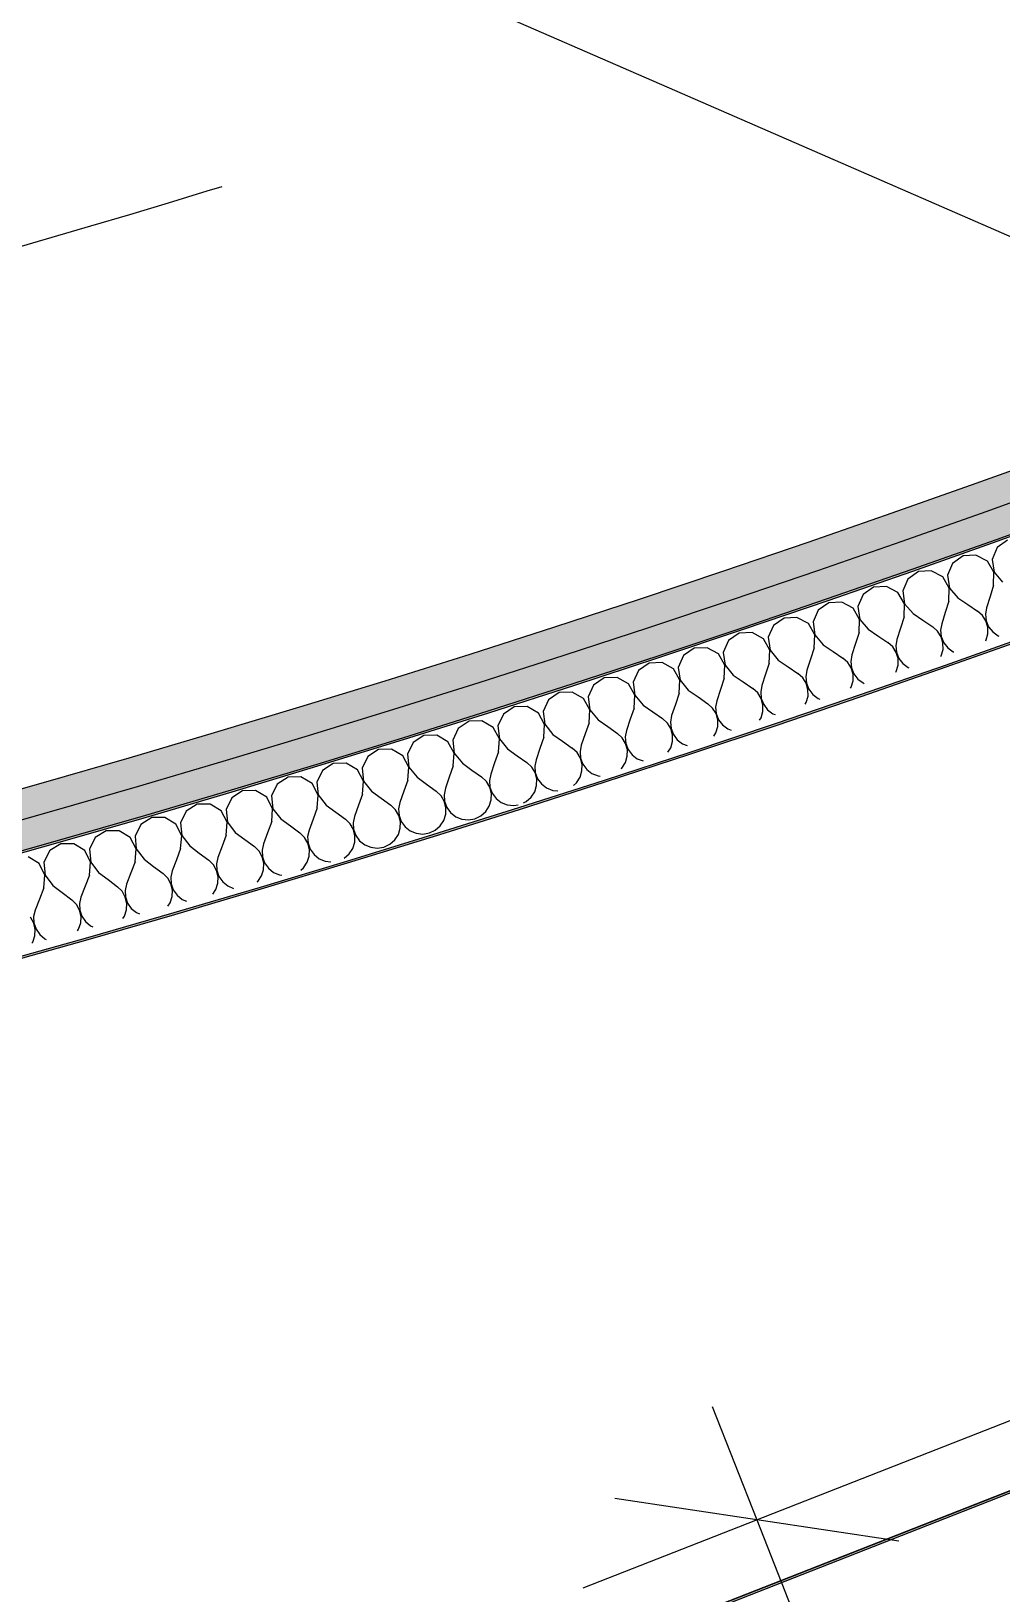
# Model space of a CAD drawing. Header units: millimetres. Extents: x -50172 to 90294, y -80883 to 956680.
# Drawn here: x -24896 to -24409, y -50962 to -50177 of the extents above; entities that cross this region are included whole.
import ezdxf
from ezdxf.enums import TextEntityAlignment as Align

# ---------------------------------------------------------------- set-up
doc = ezdxf.new("R2010")
doc.units = ezdxf.units.MM
doc.header["$MEASUREMENT"] = 0
doc.linetypes.add('Dashed', pattern=[564.444447, 282.222223, -282.222223])
doc.linetypes.add('Double Dashed', pattern=[1093.611073, 529.166651, -211.666656, 141.111112, -211.666656])
for name, color, linetype in [('A-25-M_Wall_Int', 7, 'Continuous'), ('New_A-15-MG_Structural_Grid_Phase_2', 7, 'Continuous'), ('New_A-25-M_Wall_Int', 7, 'Continuous'), ('New_A-95-D_1_100', 7, 'Continuous')]:
    doc.layers.add(name, color=color, linetype=linetype)
for name, color, linetype, lineweight in [('A-25-M_Wall_Int_Pen_No__1', 7, 'Continuous', 13), ('A-25-M_Wall_Int_Pen_No__87', 8, 'Continuous', 20), ('New_A-25-M_Wall_Int_Pen_No__1', 7, 'Continuous', 13), ('New_A-25-M_Wall_Int_Pen_No__150', 7, 'Continuous', 0), ('New_A-35-M_FFE_Sanitary_Pen_No__1', 7, 'Continuous', 13), ('New_A-95-D_1_100_Pen_No__1', 7, 'Continuous', 13), ('New_A-95-P_Drawing_Pen_No__191', 7, 'Continuous', 5)]:
    doc.layers.add(name, color=color, linetype=linetype, lineweight=lineweight)
for name, color, linetype, lineweight, true_color in [('A-25-M_Wall_Int_Pen_No__81', 7, 'Continuous', 20, 0x6a6a6a), ('New_A-15-MG_Structural_Grid_Phase_2_Pen_No__222', 7, 'Continuous', 13, 0x65af33), ('New_A-25-M_Wall_Int_Pen_No__107', 7, 'Continuous', 15, 0xa6a6a6), ('New_A-25-M_Wall_Int_Pen_No__81', 7, 'Continuous', 20, 0x6a6a6a)]:
    doc.layers.add(name, color=color, linetype=linetype, lineweight=lineweight, true_color=true_color)
doc.styles.add('GENERATED_STYLE_3', font='')
doc.styles.add('GENERATED_STYLE_4', font='')
doc.styles.get('GENERATED_STYLE_3').set_extended_font_data('Arial')
doc.styles.get('GENERATED_STYLE_4').set_extended_font_data('Swis721 BT')
doc.dimstyles.new('GENERATED_STYLE__2', dxfattribs={"dimtxt": 300, "dimasz": 95, "dimexe": 0.18, "dimexo": 0, "dimgap": 0.09, "dimtad": 1, "dimdec": 0, "dimzin": 0, "dimdsep": 46, "dimtxsty": 'GENERATED_STYLE_3', "dimblk": 'ARROWHEAD_2', "dimblk1": 'ARROWHEAD_2', "dimblk2": 'ARROWHEAD_2', "dimcen": 0.09, "dimclrd": 7, "dimclre": 7, "dimclrt": 7, "dimadec": 0, "dimazin": 0, "dimtfac": 1, "dimtdec": 4, "dimtmove": 0, "dimatfit": 3, "dimfxl": 1, "dimtolj": 1, "dimtzin": 0, "dimarcsym": 0})

# ---------------------------------------------------------------- blocks, each defined once
blk = doc.blocks.new('*X416')
at = {"layer": 'New_A-25-M_Wall_Int_Pen_No__150', "linetype": 'Continuous'}
for p, q in [((-24410.45, -50436.44), (-24412.97, -50442.44)), ((-24405.16, -50432.66), (-24410.45, -50436.44)), ((-24432.88, -50444.41), (-24435.42, -50450.4)), ((-24427.57, -50440.65), (-24432.88, -50444.41)), ((-24421.08, -50440.23), (-24427.57, -50440.65)), ((-24415.34, -50443.28), (-24421.08, -50440.23)), ((-24412.05, -50448.9), (-24415.34, -50443.28)), ((-24412.97, -50442.44), (-24411.96, -50448.86)), ((-24455.33, -50452.31), (-24457.89, -50458.29)), ((-24450.02, -50448.56), (-24455.33, -50452.31)), ((-24443.52, -50448.17), (-24450.02, -50448.56)), ((-24437.79, -50451.24), (-24443.52, -50448.17)), ((-24434.52, -50456.86), (-24437.79, -50451.24)), ((-24435.42, -50450.4), (-24434.43, -50456.83)), ((-24412.22, -50455.4), (-24412.05, -50448.9)), ((-24411.96, -50448.86), (-24407.72, -50453.8)), ((-24477.81, -50460.14), (-24480.39, -50466.11)), ((-24472.48, -50456.41), (-24477.81, -50460.14)), ((-24465.99, -50456.03), (-24472.48, -50456.41)), ((-24460.26, -50459.12), (-24465.99, -50456.03)), ((-24457.01, -50464.76), (-24460.26, -50459.12)), ((-24457.89, -50458.29), (-24456.92, -50464.73)), ((-24434.7, -50463.37), (-24434.52, -50456.86)), ((-24434.43, -50456.83), (-24430.2, -50461.78)), ((-24412.22, -50455.4), (-24413.99, -50461.09)), ((-24500.31, -50467.9), (-24502.91, -50473.86)), ((-24494.97, -50464.18), (-24500.31, -50467.9)), ((-24488.48, -50463.83), (-24494.97, -50464.18)), ((-24482.76, -50466.94), (-24488.48, -50463.83)), ((-24479.53, -50472.58), (-24482.76, -50466.94)), ((-24480.39, -50466.11), (-24479.44, -50472.55)), ((-24457.22, -50471.26), (-24457.01, -50464.76)), ((-24456.92, -50464.73), (-24452.71, -50469.69)), ((-24434.7, -50463.37), (-24436.5, -50469.05)), ((-24430.2, -50461.78), (-24425.24, -50465.08)), ((-24425.24, -50465.08), (-24420.28, -50468.37)), ((-24417.81, -50470.55), (-24420.28, -50468.37)), ((-24415.77, -50466.78), (-24416.32, -50470.02)), ((-24413.99, -50461.09), (-24415.77, -50466.78)), ((-24522.84, -50475.58), (-24525.46, -50481.54)), ((-24517.49, -50471.89), (-24522.84, -50475.58)), ((-24511, -50471.55), (-24517.49, -50471.89)), ((-24505.29, -50474.68), (-24511, -50471.55)), ((-24502.08, -50480.34), (-24505.29, -50474.68)), ((-24502.91, -50473.86), (-24501.98, -50480.3)), ((-24479.76, -50479.09), (-24479.53, -50472.58)), ((-24479.44, -50472.55), (-24475.25, -50477.53)), ((-24457.22, -50471.26), (-24459.03, -50476.94)), ((-24452.71, -50469.69), (-24447.76, -50473)), ((-24447.76, -50473), (-24442.81, -50476.31)), ((-24440.35, -50478.5), (-24442.81, -50476.31)), ((-24438.3, -50474.73), (-24438.85, -50477.97)), ((-24436.5, -50469.05), (-24438.3, -50474.73)), ((-24416.04, -50473.31), (-24417.81, -50470.55)), ((-24416.32, -50470.02), (-24415.95, -50473.28)), ((-24415.1, -50476.46), (-24416.04, -50473.31)), ((-24415.95, -50473.28), (-24414.7, -50476.32)), ((-24414.7, -50476.32), (-24412.67, -50478.9)), ((-24545.39, -50483.2), (-24548.03, -50489.15)), ((-24540.03, -50479.52), (-24545.39, -50483.2)), ((-24533.54, -50479.21), (-24540.03, -50479.52)), ((-24527.84, -50482.35), (-24533.54, -50479.21)), ((-24524.64, -50488.02), (-24527.84, -50482.35)), ((-24525.46, -50481.54), (-24524.55, -50487.99)), ((-24502.32, -50486.84), (-24502.08, -50480.34)), ((-24501.98, -50480.3), (-24497.81, -50485.29)), ((-24479.76, -50479.09), (-24481.59, -50484.76)), ((-24475.25, -50477.53), (-24470.31, -50480.86)), ((-24470.31, -50480.86), (-24465.36, -50484.18)), ((-24462.91, -50486.37), (-24465.36, -50484.18)), ((-24460.85, -50482.61), (-24461.41, -50485.85)), ((-24459.03, -50476.94), (-24460.85, -50482.61)), ((-24438.59, -50481.27), (-24440.35, -50478.5)), ((-24438.85, -50477.97), (-24438.5, -50481.24)), ((-24437.65, -50484.42), (-24438.59, -50481.27)), ((-24438.5, -50481.24), (-24437.26, -50484.28)), ((-24416.15, -50483.32), (-24415.91, -50482.92)), ((-24415.91, -50482.92), (-24415.05, -50479.75)), ((-24415.05, -50479.75), (-24415.1, -50476.46)), ((-24412.67, -50478.9), (-24410, -50480.83)), ((-24410, -50480.83), (-24409.53, -50481)), ((-24567.97, -50490.74), (-24570.62, -50496.68)), ((-24562.6, -50487.08), (-24567.97, -50490.74)), ((-24556.1, -50486.79), (-24562.6, -50487.08)), ((-24550.41, -50489.95), (-24556.1, -50486.79)), ((-24547.24, -50495.63), (-24550.41, -50489.95)), ((-24548.03, -50489.15), (-24547.14, -50495.6)), ((-24524.91, -50494.52), (-24524.64, -50488.02)), ((-24524.55, -50487.99), (-24520.39, -50492.99)), ((-24502.32, -50486.84), (-24504.17, -50492.5)), ((-24497.81, -50485.29), (-24492.88, -50488.64)), ((-24492.88, -50488.64), (-24487.94, -50491.98)), ((-24485.5, -50494.18), (-24487.94, -50491.98)), ((-24483.42, -50490.43), (-24484, -50493.66)), ((-24481.59, -50484.76), (-24483.42, -50490.43)), ((-24461.16, -50489.15), (-24462.91, -50486.37)), ((-24461.41, -50485.85), (-24461.07, -50489.12)), ((-24460.23, -50492.3), (-24461.16, -50489.15)), ((-24461.07, -50489.12), (-24459.84, -50492.17)), ((-24438.7, -50491.24), (-24438.48, -50490.88)), ((-24438.48, -50490.88), (-24437.62, -50487.7)), ((-24437.62, -50487.7), (-24437.65, -50484.42)), ((-24437.26, -50484.28), (-24435.23, -50486.87)), ((-24435.23, -50486.87), (-24432.57, -50488.8)), ((-24432.57, -50488.8), (-24432.17, -50488.95)), ((-24590.57, -50498.22), (-24593.24, -50504.15)), ((-24585.19, -50494.57), (-24590.57, -50498.22)), ((-24578.69, -50494.3), (-24585.19, -50494.57)), ((-24573.01, -50497.48), (-24578.69, -50494.3)), ((-24569.85, -50503.16), (-24573.01, -50497.48)), ((-24570.62, -50496.68), (-24569.76, -50503.13)), ((-24547.52, -50502.13), (-24547.24, -50495.63)), ((-24547.14, -50495.6), (-24543, -50500.61)), ((-24524.91, -50494.52), (-24526.78, -50500.18)), ((-24520.39, -50492.99), (-24515.47, -50496.35)), ((-24515.47, -50496.35), (-24510.55, -50499.7)), ((-24508.11, -50501.91), (-24510.55, -50499.7)), ((-24506.02, -50498.17), (-24506.61, -50501.4)), ((-24504.17, -50492.5), (-24506.02, -50498.17)), ((-24483.75, -50496.96), (-24485.5, -50494.18)), ((-24484, -50493.66), (-24483.66, -50496.93)), ((-24482.84, -50500.12), (-24483.75, -50496.96)), ((-24483.66, -50496.93), (-24482.44, -50499.98)), ((-24461.34, -50499.18), (-24461.09, -50498.76)), ((-24461.09, -50498.76), (-24460.21, -50495.59)), ((-24460.21, -50495.59), (-24460.23, -50492.3)), ((-24459.84, -50492.17), (-24457.82, -50494.76)), ((-24457.82, -50494.76), (-24455.17, -50496.7)), ((-24455.17, -50496.7), (-24454.73, -50496.86)), ((-24613.2, -50505.62), (-24615.89, -50511.54)), ((-24607.8, -50501.99), (-24613.2, -50505.62)), ((-24601.3, -50501.73), (-24607.8, -50501.99)), ((-24595.63, -50504.93), (-24601.3, -50501.73)), ((-24592.49, -50510.63), (-24595.63, -50504.93)), ((-24593.24, -50504.15), (-24592.4, -50510.6)), ((-24570.16, -50509.66), (-24569.85, -50503.16)), ((-24569.76, -50503.13), (-24565.63, -50508.16)), ((-24547.52, -50502.13), (-24549.41, -50507.78)), ((-24543, -50500.61), (-24538.09, -50503.99)), ((-24538.09, -50503.99), (-24533.18, -50507.36)), ((-24530.75, -50509.57), (-24533.18, -50507.36)), ((-24528.65, -50505.83), (-24529.24, -50509.07)), ((-24526.78, -50500.18), (-24528.65, -50505.83)), ((-24506.37, -50504.7), (-24508.11, -50501.91)), ((-24506.61, -50501.4), (-24506.28, -50504.67)), ((-24505.47, -50507.86), (-24506.37, -50504.7)), ((-24506.28, -50504.67), (-24505.07, -50507.72)), ((-24505.07, -50507.72), (-24503.07, -50510.33)), ((-24484.07, -50507.16), (-24483.71, -50506.57)), ((-24483.71, -50506.57), (-24482.82, -50503.4)), ((-24482.82, -50503.4), (-24482.84, -50500.12)), ((-24482.44, -50499.98), (-24480.43, -50502.58)), ((-24480.43, -50502.58), (-24477.79, -50504.53)), ((-24477.79, -50504.53), (-24477.2, -50504.75)), ((-24635.84, -50512.94), (-24638.55, -50518.86)), ((-24630.43, -50509.33), (-24635.84, -50512.94)), ((-24623.93, -50509.1), (-24630.43, -50509.33)), ((-24618.28, -50512.32), (-24623.93, -50509.1)), ((-24615.15, -50518.02), (-24618.28, -50512.32)), ((-24615.89, -50511.54), (-24615.06, -50517.99)), ((-24592.82, -50517.13), (-24592.49, -50510.63)), ((-24592.4, -50510.6), (-24588.29, -50515.64)), ((-24572.06, -50515.31), (-24573.97, -50520.95)), ((-24570.16, -50509.66), (-24572.06, -50515.31)), ((-24565.63, -50508.16), (-24560.73, -50511.55)), ((-24560.73, -50511.55), (-24555.83, -50514.94)), ((-24553.41, -50517.16), (-24555.83, -50514.94)), ((-24551.3, -50513.43), (-24551.9, -50516.66)), ((-24549.41, -50507.78), (-24551.3, -50513.43)), ((-24529.02, -50512.37), (-24530.75, -50509.57)), ((-24529.24, -50509.07), (-24528.93, -50512.34)), ((-24528.12, -50515.53), (-24529.02, -50512.37)), ((-24528.93, -50512.34), (-24527.73, -50515.4)), ((-24528.13, -50518.81), (-24528.12, -50515.53)), ((-24527.73, -50515.4), (-24525.74, -50518.01)), ((-24506.89, -50515.17), (-24506.36, -50514.31)), ((-24506.36, -50514.31), (-24505.46, -50511.14)), ((-24505.46, -50511.14), (-24505.47, -50507.86)), ((-24503.07, -50510.33), (-24500.43, -50512.29)), ((-24500.43, -50512.29), (-24499.59, -50512.61)), ((-24658.51, -50520.2), (-24661.24, -50526.11)), ((-24653.09, -50516.61), (-24658.51, -50520.2)), ((-24646.59, -50516.39), (-24653.09, -50516.61)), ((-24640.95, -50519.63), (-24646.59, -50516.39)), ((-24637.84, -50525.35), (-24640.95, -50519.63)), ((-24638.55, -50518.86), (-24637.75, -50525.32)), ((-24615.5, -50524.52), (-24615.15, -50518.02)), ((-24615.06, -50517.99), (-24610.96, -50523.05)), ((-24610.96, -50523.05), (-24606.09, -50526.47)), ((-24594.74, -50522.77), (-24596.66, -50528.41)), ((-24592.82, -50517.13), (-24594.74, -50522.77)), ((-24588.29, -50515.64), (-24583.4, -50519.05)), ((-24583.4, -50519.05), (-24578.51, -50522.45)), ((-24576.09, -50524.68), (-24578.51, -50522.45)), ((-24573.97, -50520.95), (-24574.58, -50524.18)), ((-24551.69, -50519.96), (-24553.41, -50517.16)), ((-24551.9, -50516.66), (-24551.6, -50519.93)), ((-24550.8, -50523.13), (-24551.69, -50519.96)), ((-24551.6, -50519.93), (-24550.41, -50522.99)), ((-24550.82, -50526.41), (-24550.8, -50523.13)), ((-24550.41, -50522.99), (-24548.42, -50525.61)), ((-24529.81, -50523.21), (-24529.04, -50521.98)), ((-24529.04, -50521.98), (-24528.13, -50518.81)), ((-24525.74, -50518.01), (-24523.1, -50519.98)), ((-24523.1, -50519.98), (-24521.9, -50520.43)), ((-24698.48, -50530.94), (-24703.92, -50534.5)), ((-24691.98, -50530.77), (-24698.48, -50530.94)), ((-24686.35, -50534.04), (-24691.98, -50530.77)), ((-24681.21, -50527.38), (-24683.95, -50533.28)), ((-24675.77, -50523.81), (-24681.21, -50527.38)), ((-24669.27, -50523.62), (-24675.77, -50523.81)), ((-24663.64, -50526.87), (-24669.27, -50523.62)), ((-24660.55, -50532.6), (-24663.64, -50526.87)), ((-24661.24, -50526.11), (-24660.46, -50532.57)), ((-24638.21, -50531.84), (-24637.84, -50525.35)), ((-24637.75, -50525.32), (-24633.67, -50530.38)), ((-24633.67, -50530.38), (-24628.8, -50533.82)), ((-24617.44, -50530.16), (-24619.38, -50535.79)), ((-24615.5, -50524.52), (-24617.44, -50530.16)), ((-24606.09, -50526.47), (-24601.21, -50529.89)), ((-24598.8, -50532.13), (-24601.21, -50529.89)), ((-24596.66, -50528.41), (-24597.29, -50531.64)), ((-24574.38, -50527.49), (-24576.09, -50524.68)), ((-24574.58, -50524.18), (-24574.29, -50527.46)), ((-24573.51, -50530.65), (-24574.38, -50527.49)), ((-24574.29, -50527.46), (-24573.11, -50530.52)), ((-24573.53, -50533.94), (-24573.51, -50530.65)), ((-24573.11, -50530.52), (-24571.13, -50533.15)), ((-24552.81, -50531.28), (-24551.74, -50529.57)), ((-24551.74, -50529.57), (-24550.82, -50526.41)), ((-24548.42, -50525.61), (-24545.79, -50527.59)), ((-24545.79, -50527.59), (-24544.12, -50528.23)), ((-24721.21, -50537.99), (-24726.66, -50541.54)), ((-24714.7, -50537.84), (-24721.21, -50537.99)), ((-24709.09, -50541.13), (-24714.7, -50537.84)), ((-24703.92, -50534.5), (-24706.69, -50540.39)), ((-24683.28, -50539.77), (-24686.35, -50534.04)), ((-24683.95, -50533.28), (-24683.19, -50539.74)), ((-24660.94, -50539.09), (-24662.91, -50544.71)), ((-24660.94, -50539.09), (-24660.55, -50532.6)), ((-24660.46, -50532.57), (-24656.39, -50537.65)), ((-24656.39, -50537.65), (-24651.54, -50541.1)), ((-24640.17, -50537.47), (-24642.13, -50543.1)), ((-24638.21, -50531.84), (-24640.17, -50537.47)), ((-24628.8, -50533.82), (-24623.93, -50537.26)), ((-24621.53, -50539.5), (-24623.93, -50537.26)), ((-24619.38, -50535.79), (-24620.02, -50539.01)), ((-24620.02, -50539.01), (-24619.75, -50542.29)), ((-24597.1, -50534.94), (-24598.8, -50532.13)), ((-24597.29, -50531.64), (-24597.01, -50534.91)), ((-24596.23, -50538.11), (-24597.1, -50534.94)), ((-24597.01, -50534.91), (-24595.84, -50537.98)), ((-24596.27, -50541.39), (-24596.23, -50538.11)), ((-24595.84, -50537.98), (-24593.87, -50540.61)), ((-24575.91, -50539.39), (-24574.46, -50537.09)), ((-24574.46, -50537.09), (-24573.53, -50533.94)), ((-24571.13, -50533.15), (-24568.51, -50535.13)), ((-24568.51, -50535.13), (-24566.26, -50536)), ((-24743.96, -50544.98), (-24749.42, -50548.5)), ((-24737.45, -50544.85), (-24743.96, -50544.98)), ((-24731.85, -50548.16), (-24737.45, -50544.85)), ((-24726.66, -50541.54), (-24729.44, -50547.42)), ((-24706.04, -50546.88), (-24709.09, -50541.13)), ((-24706.69, -50540.39), (-24705.95, -50546.85)), ((-24706.47, -50553.37), (-24706.04, -50546.88)), ((-24705.95, -50546.85), (-24701.91, -50551.96)), ((-24683.69, -50546.27), (-24685.69, -50551.88)), ((-24683.69, -50546.27), (-24683.28, -50539.77)), ((-24683.19, -50539.74), (-24679.14, -50544.84)), ((-24679.14, -50544.84), (-24674.3, -50548.31)), ((-24662.91, -50544.71), (-24664.89, -50550.33)), ((-24651.54, -50541.1), (-24646.68, -50544.55)), ((-24644.29, -50546.8), (-24646.68, -50544.55)), ((-24642.6, -50549.62), (-24644.29, -50546.8)), ((-24642.13, -50543.1), (-24642.77, -50546.32)), ((-24642.77, -50546.32), (-24642.51, -50549.59)), ((-24619.84, -50542.32), (-24621.53, -50539.5)), ((-24618.98, -50545.49), (-24619.84, -50542.32)), ((-24619.75, -50542.29), (-24618.59, -50545.36)), ((-24619.03, -50548.77), (-24618.98, -50545.49)), ((-24618.59, -50545.36), (-24616.63, -50548)), ((-24598.98, -50547.33), (-24597.21, -50544.55)), ((-24597.21, -50544.55), (-24596.27, -50541.39)), ((-24593.87, -50540.61), (-24591.25, -50542.6)), ((-24591.25, -50542.6), (-24588.32, -50543.75)), ((-24766.73, -50551.89), (-24772.2, -50555.4)), ((-24760.22, -50551.78), (-24766.73, -50551.89)), ((-24754.63, -50555.11), (-24760.22, -50551.78)), ((-24749.42, -50548.5), (-24752.22, -50554.38)), ((-24752.22, -50554.38), (-24751.52, -50560.85)), ((-24728.82, -50553.91), (-24731.85, -50548.16)), ((-24729.44, -50547.42), (-24728.72, -50553.88)), ((-24729.27, -50560.4), (-24728.82, -50553.91)), ((-24728.72, -50553.88), (-24724.71, -50559)), ((-24706.47, -50553.37), (-24708.48, -50558.98)), ((-24701.91, -50551.96), (-24697.08, -50555.44)), ((-24685.69, -50551.88), (-24687.68, -50557.5)), ((-24674.3, -50548.31), (-24669.45, -50551.77)), ((-24667.06, -50554.03), (-24669.45, -50551.77)), ((-24665.39, -50556.86), (-24667.06, -50554.03)), ((-24664.89, -50550.33), (-24665.55, -50553.55)), ((-24665.55, -50553.55), (-24665.3, -50556.83)), ((-24641.76, -50552.8), (-24642.6, -50549.62)), ((-24642.51, -50549.59), (-24641.36, -50552.67)), ((-24641.81, -50556.08), (-24641.76, -50552.8)), ((-24641.36, -50552.67), (-24639.41, -50555.32)), ((-24623.22, -50556), (-24621.76, -50554.7)), ((-24621.76, -50554.7), (-24619.98, -50551.92)), ((-24619.98, -50551.92), (-24619.03, -50548.77)), ((-24616.63, -50548), (-24614.02, -50550)), ((-24614.02, -50550), (-24610.95, -50551.21)), ((-24610.95, -50551.21), (-24609.89, -50551.32)), ((-24599.28, -50547.59), (-24598.98, -50547.33)), ((-24795.01, -50562.22), (-24797.85, -50568.08)), ((-24789.52, -50558.73), (-24795.01, -50562.22)), ((-24783.02, -50558.65), (-24789.52, -50558.73)), ((-24777.43, -50561.99), (-24783.02, -50558.65)), ((-24774.44, -50567.76), (-24777.43, -50561.99)), ((-24772.2, -50555.4), (-24775.03, -50561.26)), ((-24775.03, -50561.26), (-24774.35, -50567.73)), ((-24751.62, -50560.87), (-24754.63, -50555.11)), ((-24752.09, -50567.36), (-24751.62, -50560.87)), ((-24751.52, -50560.85), (-24747.52, -50565.98)), ((-24729.27, -50560.4), (-24731.3, -50566.01)), ((-24724.71, -50559), (-24719.88, -50562.5)), ((-24719.88, -50562.5), (-24715.06, -50566)), ((-24708.48, -50558.98), (-24710.49, -50564.59)), ((-24697.08, -50555.44), (-24692.24, -50558.92)), ((-24689.86, -50561.19), (-24692.24, -50558.92)), ((-24688.2, -50564.02), (-24689.86, -50561.19)), ((-24687.68, -50557.5), (-24688.35, -50560.72)), ((-24688.35, -50560.72), (-24688.11, -50563.99)), ((-24664.55, -50560.04), (-24665.39, -50556.86)), ((-24665.3, -50556.83), (-24664.16, -50559.91)), ((-24664.62, -50563.32), (-24664.55, -50560.04)), ((-24664.16, -50559.91), (-24662.21, -50562.56)), ((-24662.21, -50562.56), (-24659.61, -50564.58)), ((-24647.04, -50564.18), (-24644.56, -50562)), ((-24644.56, -50562), (-24642.77, -50559.23)), ((-24642.77, -50559.23), (-24641.81, -50556.08)), ((-24639.41, -50555.32), (-24636.8, -50557.32)), ((-24636.8, -50557.32), (-24633.74, -50558.55)), ((-24633.74, -50558.55), (-24631.23, -50558.81)), ((-24817.83, -50568.97), (-24820.69, -50574.82)), ((-24812.34, -50565.5), (-24817.83, -50568.97)), ((-24805.83, -50565.43), (-24812.34, -50565.5)), ((-24800.26, -50568.79), (-24805.83, -50565.43)), ((-24797.28, -50574.58), (-24800.26, -50568.79)), ((-24797.85, -50568.08), (-24797.19, -50574.55)), ((-24774.93, -50574.25), (-24774.44, -50567.76)), ((-24774.35, -50567.73), (-24770.36, -50572.88)), ((-24752.09, -50567.36), (-24754.13, -50572.96)), ((-24747.52, -50565.98), (-24742.71, -50569.49)), ((-24742.71, -50569.49), (-24737.9, -50573)), ((-24731.3, -50566.01), (-24733.33, -50571.61)), ((-24712.69, -50568.27), (-24715.06, -50566)), ((-24711.03, -50571.11), (-24712.69, -50568.27)), ((-24710.49, -50564.59), (-24711.17, -50567.81)), ((-24711.17, -50567.81), (-24710.94, -50571.08)), ((-24688.43, -50573.63), (-24687.45, -50570.49)), ((-24687.37, -50567.2), (-24688.2, -50564.02)), ((-24688.11, -50563.99), (-24686.98, -50567.08)), ((-24687.45, -50570.49), (-24687.37, -50567.2)), ((-24686.98, -50567.08), (-24685.04, -50569.73)), ((-24685.04, -50569.73), (-24682.45, -50571.76)), ((-24669.87, -50571.4), (-24667.39, -50569.23)), ((-24667.39, -50569.23), (-24665.59, -50566.47)), ((-24665.59, -50566.47), (-24664.62, -50563.32)), ((-24659.61, -50564.58), (-24656.56, -50565.81)), ((-24656.56, -50565.81), (-24653.28, -50566.16)), ((-24653.28, -50566.16), (-24651.14, -50565.79)), ((-24648.43, -50564.84), (-24647.04, -50564.18)), ((-24840.68, -50575.65), (-24843.56, -50581.49)), ((-24835.17, -50572.2), (-24840.68, -50575.65)), ((-24828.67, -50572.15), (-24835.17, -50572.2)), ((-24823.11, -50575.53), (-24828.67, -50572.15)), ((-24820.15, -50581.32), (-24823.11, -50575.53)), ((-24820.69, -50574.82), (-24820.05, -50581.29)), ((-24797.8, -50581.07), (-24797.28, -50574.58)), ((-24797.19, -50574.55), (-24793.22, -50579.71)), ((-24774.93, -50574.25), (-24776.99, -50579.84)), ((-24770.36, -50572.88), (-24765.56, -50576.41)), ((-24765.56, -50576.41), (-24760.76, -50579.93)), ((-24754.13, -50572.96), (-24756.18, -50578.55)), ((-24735.53, -50575.29), (-24737.9, -50573)), ((-24733.89, -50578.13), (-24735.53, -50575.29)), ((-24733.33, -50571.61), (-24734.01, -50574.82)), ((-24734.01, -50574.82), (-24733.79, -50578.1)), ((-24733.08, -50581.31), (-24733.89, -50578.13)), ((-24733.79, -50578.1), (-24732.68, -50581.19)), ((-24711.29, -50580.72), (-24710.31, -50577.58)), ((-24710.22, -50574.29), (-24711.03, -50571.11)), ((-24710.94, -50571.08), (-24709.82, -50574.17)), ((-24710.31, -50577.58), (-24710.22, -50574.29)), ((-24709.82, -50574.17), (-24707.89, -50576.83)), ((-24707.89, -50576.83), (-24705.31, -50578.87)), ((-24692.73, -50578.55), (-24690.24, -50576.38)), ((-24690.24, -50576.38), (-24688.43, -50573.63)), ((-24682.45, -50571.76), (-24679.4, -50573)), ((-24679.4, -50573), (-24676.12, -50573.36)), ((-24676.12, -50573.36), (-24672.86, -50572.81)), ((-24672.86, -50572.81), (-24669.87, -50571.4)), ((-24880.91, -50585.37), (-24886.44, -50588.79)), ((-24874.4, -50585.37), (-24880.91, -50585.37)), ((-24868.86, -50588.78), (-24874.4, -50585.37)), ((-24863.55, -50582.26), (-24866.45, -50588.09)), ((-24858.03, -50578.82), (-24863.55, -50582.26)), ((-24851.53, -50578.8), (-24858.03, -50578.82)), ((-24845.97, -50582.19), (-24851.53, -50578.8)), ((-24843.03, -50587.99), (-24845.97, -50582.19)), ((-24843.56, -50581.49), (-24842.94, -50587.97)), ((-24820.68, -50587.81), (-24820.15, -50581.32)), ((-24820.05, -50581.29), (-24816.1, -50586.47)), ((-24797.8, -50581.07), (-24799.88, -50586.65)), ((-24793.22, -50579.71), (-24788.43, -50583.25)), ((-24788.43, -50583.25), (-24783.64, -50586.79)), ((-24779.06, -50585.43), (-24779.77, -50588.64)), ((-24776.99, -50579.84), (-24779.06, -50585.43)), ((-24758.4, -50582.23), (-24760.76, -50579.93)), ((-24756.76, -50585.07), (-24758.4, -50582.23)), ((-24756.18, -50578.55), (-24756.88, -50581.77)), ((-24756.88, -50581.77), (-24756.67, -50585.05)), ((-24755.97, -50588.26), (-24756.76, -50585.07)), ((-24756.67, -50585.05), (-24755.57, -50588.14)), ((-24734.18, -50587.73), (-24733.18, -50584.6)), ((-24733.18, -50584.6), (-24733.08, -50581.31)), ((-24732.68, -50581.19), (-24730.76, -50583.86)), ((-24730.76, -50583.86), (-24728.18, -50585.9)), ((-24728.18, -50585.9), (-24725.14, -50587.16)), ((-24718.6, -50587.02), (-24715.61, -50585.62)), ((-24715.61, -50585.62), (-24713.11, -50583.47)), ((-24713.11, -50583.47), (-24711.29, -50580.72)), ((-24705.31, -50578.87), (-24702.26, -50580.12)), ((-24702.26, -50580.12), (-24698.98, -50580.49)), ((-24698.98, -50580.49), (-24695.72, -50579.95)), ((-24695.72, -50579.95), (-24692.73, -50578.55)), ((-24891.77, -50595.29), (-24897.3, -50591.87)), ((-24886.44, -50588.79), (-24889.35, -50594.61)), ((-24865.94, -50594.59), (-24868.86, -50588.78)), ((-24866.45, -50588.09), (-24865.85, -50594.56)), ((-24843.59, -50594.48), (-24843.03, -50587.99)), ((-24842.94, -50587.97), (-24839.01, -50593.15)), ((-24839.01, -50593.15), (-24834.24, -50596.72)), ((-24822.78, -50593.38), (-24824.88, -50598.96)), ((-24820.68, -50587.81), (-24822.78, -50593.38)), ((-24816.1, -50586.47), (-24811.33, -50590.02)), ((-24811.33, -50590.02), (-24806.54, -50593.58)), ((-24804.2, -50595.89), (-24806.54, -50593.58)), ((-24801.96, -50592.23), (-24802.68, -50595.44)), ((-24799.88, -50586.65), (-24801.96, -50592.23)), ((-24781.29, -50589.09), (-24783.64, -50586.79)), ((-24779.66, -50591.95), (-24781.29, -50589.09)), ((-24779.77, -50588.64), (-24779.57, -50591.92)), ((-24778.88, -50595.14), (-24779.66, -50591.95)), ((-24779.57, -50591.92), (-24778.48, -50595.02)), ((-24757.09, -50594.68), (-24756.08, -50591.54)), ((-24756.08, -50591.54), (-24755.97, -50588.26)), ((-24755.57, -50588.14), (-24753.66, -50590.81)), ((-24753.66, -50590.81), (-24751.09, -50592.87)), ((-24751.09, -50592.87), (-24748.05, -50594.13)), ((-24738.56, -50592.65), (-24738.51, -50592.63)), ((-24738.51, -50592.63), (-24736, -50590.48)), ((-24736, -50590.48), (-24734.18, -50587.73)), ((-24725.14, -50587.16), (-24721.86, -50587.54)), ((-24721.86, -50587.54), (-24718.6, -50587.02)), ((-24888.87, -50601.12), (-24891.77, -50595.29)), ((-24889.47, -50607.6), (-24888.87, -50601.12)), ((-24889.35, -50594.61), (-24888.78, -50601.09)), ((-24888.78, -50601.09), (-24884.87, -50606.3)), ((-24866.52, -50601.07), (-24868.65, -50606.64)), ((-24866.52, -50601.07), (-24865.94, -50594.59)), ((-24865.85, -50594.56), (-24861.93, -50599.76)), ((-24861.93, -50599.76), (-24857.17, -50603.35)), ((-24845.7, -50600.05), (-24847.83, -50605.61)), ((-24843.59, -50594.48), (-24845.7, -50600.05)), ((-24834.24, -50596.72), (-24829.47, -50600.3)), ((-24827.13, -50602.61), (-24829.47, -50600.3)), ((-24824.88, -50598.96), (-24825.61, -50602.16)), ((-24802.58, -50598.75), (-24804.2, -50595.89)), ((-24802.68, -50595.44), (-24802.49, -50598.72)), ((-24801.81, -50601.94), (-24802.58, -50598.75)), ((-24802.49, -50598.72), (-24801.41, -50601.82)), ((-24801.94, -50605.22), (-24801.81, -50601.94)), ((-24801.41, -50601.82), (-24799.51, -50604.51)), ((-24781.85, -50604.28), (-24780.02, -50601.55)), ((-24780.02, -50601.55), (-24779, -50598.42)), ((-24779, -50598.42), (-24778.88, -50595.14)), ((-24778.48, -50595.02), (-24776.58, -50597.7)), ((-24776.58, -50597.7), (-24774.01, -50599.76)), ((-24774.01, -50599.76), (-24770.97, -50601.03)), ((-24770.97, -50601.03), (-24769.82, -50601.18)), ((-24760.27, -50598.57), (-24758.92, -50597.42)), ((-24758.92, -50597.42), (-24757.09, -50594.68)), ((-24748.05, -50594.13), (-24745.24, -50594.47)), ((-24889.47, -50607.6), (-24891.62, -50613.15)), ((-24884.87, -50606.3), (-24880.13, -50609.9)), ((-24868.65, -50606.64), (-24870.79, -50612.2)), ((-24857.17, -50603.35), (-24852.42, -50606.94)), ((-24850.09, -50609.26), (-24852.42, -50606.94)), ((-24848.49, -50612.13), (-24850.09, -50609.26)), ((-24847.83, -50605.61), (-24848.56, -50608.82)), ((-24848.56, -50608.82), (-24848.39, -50612.1)), ((-24825.52, -50605.47), (-24827.13, -50602.61)), ((-24825.61, -50602.16), (-24825.43, -50605.44)), ((-24824.76, -50608.67), (-24825.52, -50605.47)), ((-24825.43, -50605.44), (-24824.36, -50608.55)), ((-24824.9, -50611.95), (-24824.76, -50608.67)), ((-24824.36, -50608.55), (-24822.47, -50611.24)), ((-24804.52, -50610.64), (-24802.97, -50608.35)), ((-24802.97, -50608.35), (-24801.94, -50605.22)), ((-24799.51, -50604.51), (-24796.96, -50606.57)), ((-24796.96, -50606.57), (-24794.09, -50607.79)), ((-24782.16, -50604.54), (-24781.85, -50604.28)), ((-24891.62, -50613.15), (-24893.77, -50618.71)), ((-24880.13, -50609.9), (-24875.38, -50613.51)), ((-24873.06, -50615.83), (-24875.38, -50613.51)), ((-24871.47, -50618.71), (-24873.06, -50615.83)), ((-24870.79, -50612.2), (-24871.54, -50615.4)), ((-24871.54, -50615.4), (-24871.38, -50618.68)), ((-24847.73, -50615.32), (-24848.49, -50612.13)), ((-24848.39, -50612.1), (-24847.33, -50615.21)), ((-24847.88, -50618.61), (-24847.73, -50615.32)), ((-24847.33, -50615.21), (-24845.46, -50617.91)), ((-24827.12, -50616.8), (-24825.94, -50615.07)), ((-24825.94, -50615.07), (-24824.9, -50611.95)), ((-24822.47, -50611.24), (-24819.92, -50613.32)), ((-24819.92, -50613.32), (-24817.76, -50614.25)), ((-24894.48, -50625.22), (-24896.06, -50622.34)), ((-24893.77, -50618.71), (-24894.53, -50621.91)), ((-24894.53, -50621.91), (-24894.38, -50625.19)), ((-24893.74, -50628.42), (-24894.48, -50625.22)), ((-24894.38, -50625.19), (-24893.34, -50628.3)), ((-24871.95, -50628.3), (-24870.89, -50625.19)), ((-24870.73, -50621.91), (-24871.47, -50618.71)), ((-24871.38, -50618.68), (-24870.33, -50621.79)), ((-24870.89, -50625.19), (-24870.73, -50621.91)), ((-24870.33, -50621.79), (-24868.46, -50624.5)), ((-24868.46, -50624.5), (-24865.92, -50626.59)), ((-24849.8, -50622.98), (-24848.93, -50621.72)), ((-24848.93, -50621.72), (-24847.88, -50618.61)), ((-24845.46, -50617.91), (-24842.91, -50619.99)), ((-24842.91, -50619.99), (-24841.33, -50620.67)), ((-24894.98, -50634.81), (-24893.91, -50631.7)), ((-24893.91, -50631.7), (-24893.74, -50628.42)), ((-24893.34, -50628.3), (-24891.48, -50631.01)), ((-24891.48, -50631.01), (-24888.95, -50633.11)), ((-24888.95, -50633.11), (-24888.18, -50633.45)), ((-24872.56, -50629.19), (-24871.95, -50628.3)), ((-24865.92, -50626.59), (-24864.8, -50627.08)), ((-24895.41, -50635.42), (-24894.98, -50634.81))]:
    blk.add_line(p, q, dxfattribs=at)
blk = doc.blocks.new('Wall_96_1', base_point=(-29918.46, -50217.22))
at = {"layer": 'New_A-25-M_Wall_Int_Pen_No__107', "linetype": 'Continuous'}
for points in [[(-20081.52, -46377.18, -0.413614), (-29924.46, -50230.97), (-29930.45, -50244.72, 0.413614), (-20067.79, -46383.21)], [(-20095.26, -46371.16, -0.413614), (-29918.46, -50217.22), (-29924.46, -50230.97, 0.413614), (-20081.52, -46377.18)]]:
    blk.add_hatch(color=256, dxfattribs=at).paths.add_polyline_path(points)
at = {"layer": 'New_A-25-M_Wall_Int_Pen_No__81', "linetype": 'Continuous', "lineweight": 0, "true_color": 0x353535}
for points in [[(-20067.79, -46383.21, -0.413614), (-29930.45, -50244.72), (-29930.85, -50245.64, 0.413614), (-20066.87, -46383.61)], [(-20021.08, -46403.69, -0.413614), (-29950.84, -50291.47), (-29951.24, -50292.39, 0.413614), (-20020.16, -46404.09)]]:
    blk.add_hatch(color=250, dxfattribs=at).paths.add_polyline_path(points)
at = {"layer": 'New_A-25-M_Wall_Int_Pen_No__1', "linetype": 'Continuous'}
for radius in [7482.12, 7467.12, 7498.12, 7497.12, 7549.12, 7548.12]:
    blk.add_arc((-26933.84, -43372.52), radius, 246.440445, 336.323082, dxfattribs=at)
at = {"layer": 'New_A-25-M_Wall_Int', "color": 250, "lineweight": 50, "true_color": 0x2a2a2a}
blk.add_blockref('*X416', (0, 0), dxfattribs=at)
blk = doc.blocks.new('Wall_243_1', base_point=(-25694.44, -51503.2))
at = {"layer": 'A-25-M_Wall_Int_Pen_No__87', "linetype": 'Continuous', "flags": 128}
blk.add_lwpolyline([(-22379.61, -50115.48), (-25703.73, -51420.89)], dxfattribs=at)
blk = doc.blocks.new('Wall_400_1', base_point=(-25694.44, -51503.2))
at = {"layer": 'A-25-M_Wall_Int_Pen_No__81', "linetype": 'Continuous', "lineweight": 0, "true_color": 0x353535}
blk.add_hatch(color=250, dxfattribs=at).paths.add_polyline_path([(-25723.31, -51429.66), (-22379.39, -50116.81), (-22380, -50115.98), (-25723.68, -51428.73)])
at = {"layer": 'A-25-M_Wall_Int_Pen_No__1', "linetype": 'Continuous'}
blk.add_line((-25723.31, -51429.66), (-22379.39, -50116.81), dxfattribs=at)
at = {"layer": 'A-25-M_Wall_Int_Pen_No__1', "linetype": 'Continuous', "flags": 128}
blk.add_lwpolyline([(-22380, -50115.98), (-25703.73, -51420.9)], dxfattribs=at)
blk = doc.blocks.new('Standard grid marker_6')
at = {"layer": 'New_A-15-MG_Structural_Grid_Phase_2_Pen_No__222', "linetype": 'Double Dashed'}
for p, q in [((705.09, 0), (20648.91, 0)), ((20648.91, 0), (21354, 0))]:
    blk.add_line(p, q, dxfattribs=at)
at = {"layer": 'New_A-15-MG_Structural_Grid_Phase_2_Pen_No__222', "style": 'GENERATED_STYLE_4'}
blk.add_attdef('AC_MarkerText_1', text='', height=350, rotation=360, dxfattribs=at).set_placement((-500, 34.1), align=Align.MIDDLE_CENTER)
blk = doc.blocks.new('*D1317')
at = {"layer": 'New_A-95-D_1_100_Pen_No__1', "linetype": 'Continuous'}
for p, q in [((-24618.48, -50959.48), (-24056.23, -50738.86)), ((-24553.54, -50868.33), (-24531.21, -50925.23)), ((-24459.85, -50936), (-24602.57, -50914.47)), ((-24531.21, -50925.23), (-17538.19, -68746.86)), ((-17625.46, -68781.11), (-17063.21, -68560.49)), ((-17609.55, -68736.1), (-17466.82, -68757.62)), ((-17538.19, -68746.86), (-17515.86, -68803.76))]:
    blk.add_line(p, q, dxfattribs=at)
at = {"layer": 'New_A-95-D_1_100_Pen_No__1', "insert": (-21208.68, -59228.41), "char_height": 300, "attachment_point": 7, "rotation": 291.42454, "style": 'GENERATED_STYLE_3'}
blk.add_mtext('\\A1;{\\fArial|b0|i0|c0|p34;19,145}', dxfattribs=at)
blk = doc.blocks.new('ARROWHEAD_2')
at = {"color": 0, "linetype": 'Continuous', "lineweight": 0}
for p, q in [((-0.3781, -0.655), (0.3781, 0.655)), ((0, 0), (-1, 0))]:
    blk.add_line(p, q, dxfattribs=at)

msp = doc.modelspace()

# ---------------------------------------------------------------- linework, layer by layer
at = {"layer": 'New_A-35-M_FFE_Sanitary_Pen_No__1', "linetype": 'Dashed'}
msp.add_arc((-26783.55, -43782.02), 6769.91, 246.440412, 336.440412, dxfattribs=at)
at = {"layer": 'New_A-95-P_Drawing_Pen_No__191', "linetype": 'Dashed'}
msp.add_arc((-26775.42, -43793.33), 6450.18, 246.159671, 336.503685, dxfattribs=at)

# ---------------------------------------------------------------- block references
at = {"layer": 'A-25-M_Wall_Int', "color": 250, "lineweight": 50, "true_color": 0x2a2a2a}
for name in ['Wall_400_1', 'Wall_243_1']:
    msp.add_blockref(name, (-25694.44, -51503.2), dxfattribs=at)
at = {"layer": 'New_A-15-MG_Structural_Grid_Phase_2', "color": 8, "linetype": 'Continuous', "lineweight": 15, "zscale": 1000, "rotation": 336.440411583993}
msp.add_blockref('Standard grid marker_6', (-43500.19, -41953.14), dxfattribs=at)
at = {"layer": 'New_A-25-M_Wall_Int', "color": 250, "lineweight": 50, "true_color": 0x2a2a2a}
msp.add_blockref('Wall_96_1', (-29918.46, -50217.22), dxfattribs=at)

# ---------------------------------------------------------------- dimensions: what is measured, and where the dimension line sits
at = {"layer": 'New_A-95-D_1_100', "linetype": 'Continuous'}
dim = msp.add_linear_dim(base=(-17538.19, -68746.86), p1=(-24056.23, -50738.86), p2=(-17063.21, -68560.49), angle=291.42454, dimstyle='GENERATED_STYLE__2', dxfattribs=at)
dim.commit()
dim.dimension.update_dxf_attribs({"geometry": '*D1317', "text_midpoint": (-20832.5, -59776.45), "dimtype": 160, "text_rotation": 291.42454})

doc.saveas('drawing.dxf')
